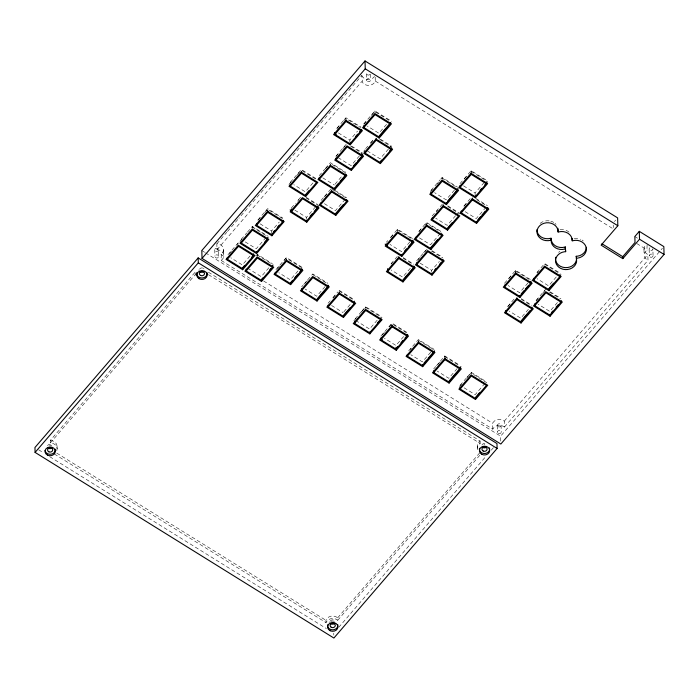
<?xml version="1.0" encoding="UTF-8"?>
<svg xmlns="http://www.w3.org/2000/svg" width="699" height="699" viewBox="0 0 699 699"><rect width="100%" height="100%" fill="white"/><g stroke="black" fill="none" stroke-linecap="round" stroke-linejoin="round"><path stroke-width="0.52" stroke-dasharray="3.5 2.62" d="M375.188 77.143L375.258 81.233A7.034 5.994 -1.6 0 1 369.273 85.348A7.034 5.994 -1.6 0 1 362.466 82.386L361.785 75.483L238.866 218.271M325.97 622.774L325.944 620.162A7.034 5.994 -1.6 0 1 337.634 617.759L337.748 620.266A7.034 5.994 -1.6 0 0 326.014 622.617L54.041 453.826M492.821 429.186L492.655 423.297L493.136 422.388A7.034 5.994 -1.6 0 1 503.385 420.518L504.25 421.191L504.416 427.089L503.551 426.416A7.034 5.994 -1.6 0 0 493.302 428.277L492.821 429.186L221.102 260.377L221.295 254.261A7.034 5.994 -1.6 0 0 223.331 247.962A7.034 5.994 -1.6 0 0 217.415 243.855L216.839 243.855L216.996 249.753L217.581 249.753A7.034 5.994 -1.6 0 1 223.497 253.851A7.034 5.994 -1.6 0 1 221.461 260.159L221.102 260.377M216.839 243.855L226.782 232.304M227.49 231.474L238.149 219.093M56.785 450.75A7.034 5.994 -1.6 0 0 51.263 442.983L50.337 442.921L50.267 440.466L195.204 272.112L195.484 272.732M50.337 442.921L195.274 274.567L195.204 272.112M216.996 249.753L361.951 81.381M227.961 254.751L238.403 242.623M241.19 239.39L246.756 232.916M247.455 232.103L252.33 226.441L267.42 235.816M257.896 219.975L267.647 208.652L282.737 218.027M290.207 182.439L301.348 169.499L316.437 178.874M336.866 128.249L345.918 117.738L361.007 127.113M229.403 253.51L231.448 251.133M236.891 244.807L238.254 243.226M239.923 241.286L241.968 238.909M257.966 220.325L260.692 217.162M264.772 212.417L267.499 209.254L284.1 219.565M288.949 184.344L293.03 179.599M297.119 174.855L299.836 171.683M336.918 128.625L338.954 126.248M343.725 120.709L345.769 118.341L360.518 127.506M250.015 256.044L242.352 264.938L230.81 257.765M266.031 237.442L256.28 248.765L244.737 241.592M271.649 232.811L271.596 230.967L279.259 222.072M291.378 207.996L295.555 203.147M298.333 199.905L301.819 195.86M312.96 182.92L305.297 191.823L293.763 184.65M319.225 175.641L324.799 169.167M325.489 168.363L330.365 162.701L345.455 172.076M335.939 156.227L346.381 144.099M349.919 141.897L349.867 140.053L357.521 131.159M363.795 123.872L374.935 110.931L390.025 120.307M297.599 201.19L298.962 199.608M325.454 168.843L327.499 166.467M336.036 156.55L338.08 154.173M342.842 148.634L345.568 145.471M363.891 124.195L365.935 121.818M371.379 115.492L374.786 111.534L391.379 121.853M255.878 255.956L257.267 254.34L272.357 263.715M306.52 219.215L306.468 217.372L316.21 206.048M321.086 200.386L323.873 197.153M324.572 196.34L330.837 189.062M335.013 184.213L342.676 175.309M359.382 155.903L351.029 165.602L338.604 157.887M360.081 155.091L362.169 152.662L351.518 146.047M365.656 148.616L367.744 146.196M370.522 142.954L374.009 138.918M386.538 124.352L378.884 133.256L367.342 126.082M324.572 196.768L326.616 194.392M363.69 151.325L365.053 149.743M370.496 143.417L373.222 140.254M268.879 267.761L261.216 276.655L248.792 268.94M275.93 269.657L286.372 257.529L301.461 266.904M277.372 268.407L279.417 266.039M284.178 260.5L286.223 258.132L302.824 268.442M345.227 199.25L335.485 210.574L323.943 203.4M388.399 149.097L380.046 158.804L367.622 151.08M389.098 148.293L391.187 145.864L379.644 138.69M297.984 270.95L290.321 279.845L278.779 272.671M301.645 286.878L303.034 285.253M303.733 284.449L312.785 273.929L327.875 283.305M305.14 283.235L307.866 280.072M325.087 286.546L316.734 296.254L305.192 289.08M328.049 303.279L330.138 300.858M332.925 297.617L337.8 291.955M332.916 298.062L335.634 294.899M386.416 242.212L387.805 240.596M390.592 237.363L394.07 233.317M394.769 232.505L397.556 229.272L412.646 238.647M430.977 190.443L440.029 179.931M440.728 179.119L442.118 177.502L457.207 186.878M390.601 237.782L393.319 234.619M430.392 191.552L432.436 189.184M437.207 183.645L438.57 182.063M343.838 311.85L352.89 301.33M391.064 263.724L397.329 256.437M409.859 241.88L401.506 251.588L389.963 244.414M418.911 231.369L426.573 222.465L441.663 231.841M432.139 216L442.589 203.863M454.429 190.119L446.067 199.818L434.533 192.653M459.994 183.645L463.481 179.599M464.171 178.795L471.135 170.705L486.224 180.08M391.082 264.126L392.445 262.544M418.937 231.771L420.973 229.403M425.062 224.659L426.425 223.077L441.183 232.243M436.325 211.57L437.688 209.988M464.18 179.215L466.906 176.052M355.153 318.884L361.418 311.597M362.117 310.793L365.603 306.747L380.693 316.123M353.877 320.797L356.604 317.634M361.366 312.095L365.455 307.35L382.047 317.661M410.33 268.241L402.668 277.136L391.125 269.971M416.595 260.963L422.86 253.685M423.559 252.872L427.037 248.827M440.274 233.466L430.523 244.79L418.981 237.616M455.591 215.668L447.238 225.375L435.695 218.202M456.29 214.855L458.378 212.435L446.836 205.261M463.944 205.96L470.908 197.869M475.137 194.864L475.084 193.02L484.835 181.696M418.054 259.696L420.099 257.328M424.861 251.789L427.587 248.626M463.979 206.354L466.705 203.191M377.207 320.168L369.553 329.063L357.119 321.348M431.737 272.182L431.685 270.338L439.348 261.443M485.997 207.245L476.255 218.569L464.713 211.404M380.868 336.097L392.008 323.156L407.098 332.532M382.327 334.83L384.371 332.462M389.133 326.922L391.859 323.759L406.617 332.925M403.62 336.577L395.957 345.472L384.415 338.299M408.67 350.889L418.421 339.565L433.511 348.941L431.423 351.361M410.095 349.657L411.458 348.076M430.724 352.174L422.371 361.881L410.829 354.708M504.495 283.296L507.981 279.251M508.671 278.447L515.635 270.356L530.724 279.731L528.636 282.16M508.68 278.866L511.406 275.703M433.686 368.915L435.774 366.486M436.473 365.673L444.826 355.966L459.916 365.341M437.871 364.485L440.597 361.322M507.754 306.424L515.408 297.521M527.946 282.964L519.584 292.671L508.051 285.498M536.998 272.453L544.652 263.549L559.742 272.925M507.797 306.791L510.523 303.628M537.015 272.855L538.379 271.273M457.137 368.583L448.775 378.29L437.233 371.117M460.099 385.315L466.364 378.037M467.063 377.233L471.24 372.375L486.329 381.75M459.514 386.425L461.558 384.048M467.002 377.722L468.365 376.141M469.046 375.354L471.091 372.978L486.766 382.72M528.409 309.325L520.755 318.22L509.213 311.055M536.072 300.43L545.823 289.106M556.264 276.97L548.601 285.874L537.068 278.7M536.142 300.78L538.178 298.412M542.948 292.872L544.993 290.496M614.43 221.574L615.705 220.098M484.931 383.367L475.189 394.69L460.982 385.865M557.426 302.527L549.772 311.422L538.23 304.248M504.25 421.191L647.833 254.41L646.977 253.99A7.034 5.994 -1.6 0 1 645.928 244.93M337.678 617.811L480.536 451.869M337.748 620.266L479.898 455.145M504.416 427.089L647.999 260.308L647.833 254.41M500.746 441.095L500.615 436.185L662.407 248.232M338.718 627.361L486.321 455.905M491.292 450.139L493.424 447.666M208.398 272.208L480.082 440.999L479.313 441.593A7.034 5.994 -1.6 0 0 477.793 447.736M480.082 440.999L480.152 443.454L479.383 444.048A7.034 5.994 -1.6 0 0 477.863 450.191M647.099 245.104L646.924 250.198A7.034 5.994 -1.6 0 0 647.143 259.888L647.999 260.308M50.267 440.466L51.193 440.527A7.034 5.994 -1.6 0 1 56.715 448.295M634.849 236.533L637.471 238.158M375.302 81.075L613.32 228.949L613.215 225.017M636.763 243.514L647.239 250.024M470.986 171.307L487.587 181.618M463.551 185.847L475.084 193.02M475.853 198.464L487.395 205.628M379.636 139.381L391.623 146.834M441.969 178.105L458.57 188.424M476.762 199.722L486.906 206.03M338.325 132.88L349.867 140.053M544.504 264.152L561.105 274.471M350.618 146.187L362.606 153.631M447.744 206.528L459.732 213.973M550.262 291.859L560.913 298.482M515.486 270.959L531.161 280.701M549.362 291.999L560.423 298.875M332.06 164.448L345.9 173.046M521.244 298.665L531.895 305.28M521.262 299.373L531.406 305.681M322.781 177.852L334.314 185.017M335.083 190.46L346.625 197.625M432.174 250.784L442.825 257.398M302.125 170.678L316.883 179.844M332.305 189.429L347.062 198.595M397.408 229.875L413.083 239.617M431.274 250.915L442.345 257.791M420.143 263.173L431.685 270.338M306.066 197.258L317.608 204.431M403.157 257.582L413.808 264.196M306.057 197.948L318.962 205.969M403.183 258.289L413.327 264.598M294.926 210.198L306.468 217.372M260.054 223.794L271.596 230.967M252.182 227.044L268.783 237.363M339.19 290.338L354.279 299.714M312.636 274.541L326.468 283.13M339.041 290.941L354.716 300.684M418.273 340.168L434.865 350.479M444.678 356.569L461.279 366.888M257.118 254.943L273.72 265.262M331.597 305.489L343.139 312.654M220.936 254.48L225.576 257.363M263.602 280.989L492.655 423.297M201.81 250.548L204.589 252.269M205.515 252.846L500.615 436.185M208.468 274.663L480.152 443.454M56.75 453.101L325.9 620.31M38.646 449.798L43.277 452.672M49.751 456.692L326.354 628.541M361.785 75.483L362.309 76.488A7.034 5.994 -1.6 0 0 374.489 76.479M195.274 274.567L195.554 275.188M653.058 255.511L652.866 248.879A1.879 1.599 -1.6 0 1 650.227 250.504A1.879 1.599 -1.6 0 1 649.913 247.752M649.135 249.211L649.319 255.843M643.971 249.22L644.137 255.109M515.635 270.356L515.687 272.199M501.061 425.123L501.244 431.755M497.347 425.63L497.531 432.262M471.135 170.705L471.187 172.548M477.391 445.892L477.452 448.347M471.24 372.375L471.292 374.218M442.118 177.502L442.17 179.346M444.826 355.966L444.879 357.809M397.556 229.272L397.609 231.116M374.935 110.931L374.987 112.775M370.304 74.181L370.461 79.869M366.573 73.745L366.757 80.376M365.603 306.747L365.656 308.591M333.755 633.137L333.807 635.103M257.267 254.34L257.319 256.183M252.33 226.441L252.383 228.285M223.663 249.805L223.829 255.703M218.49 249.954A1.879 1.599 -1.6 0 1 215.537 251.124A1.879 1.599 -1.6 0 1 215.842 248.372A1.879 1.599 -1.6 0 1 218.49 249.954L218.682 256.585A1.879 1.599 -1.6 0 1 215.72 257.756A1.879 1.599 -1.6 0 1 216.035 255.004A1.879 1.599 -1.6 0 1 218.682 256.585M214.759 249.683L214.942 256.315M57.073 446.443L57.143 448.898M369.937 74.426A1.879 1.599 -1.6 0 1 367.307 74.784A1.879 1.599 -1.6 0 1 366.914 72.547M558.623 252.313A10.555 8.991 -1.6 0 1 559.89 251.395M574.211 238.455A10.555 8.991 -1.6 0 1 580.642 239.32M582.049 240.054A10.555 8.991 -1.6 0 1 583.298 240.972M560.056 229.674A10.555 8.991 -1.6 0 1 569.143 232.182M540.082 223.409A10.555 8.991 -1.6 0 1 549.213 220.875M550.821 221.207A10.555 8.991 -1.6 0 1 553.748 222.474M554.997 223.392A10.555 8.991 -1.6 0 1 556.063 224.466M330.216 621.219A2.578 2.193 -1.6 0 1 334.987 621.105M481.969 445.001A2.578 2.202 -1.6 0 1 486.521 444.381M199.765 268.827A2.578 2.193 -1.6 0 1 202.658 268.032M203.374 268.337A2.578 2.193 -1.6 0 1 203.942 268.827M47.593 445.77A2.578 2.193 -1.6 0 1 52.504 445.761M49.367 445.543A5.155 4.395 -1.6 0 1 51.77 445.709M198.647 270.163A5.199 4.421 -1.6 0 1 199.311 269.762M483.935 444.756A5.155 4.395 -1.6 0 1 484.748 444.721M329.098 622.337A5.155 4.395 -1.6 0 1 329.718 621.892M331.16 621.262A5.155 4.395 -1.6 0 1 334.349 621.262M498.09 426.67A1.879 1.599 -1.6 0 0 501.069 425.542A1.879 1.599 -1.6 0 0 498.457 423.917A1.879 1.599 -1.6 0 0 498.09 426.67M498.273 433.301A1.879 1.599 -1.6 0 0 501.253 432.174A1.879 1.599 -1.6 0 0 498.64 430.549A1.879 1.599 -1.6 0 0 498.273 433.301M367.491 81.416A1.879 1.599 -1.6 0 0 370.47 80.289A1.879 1.599 -1.6 0 0 367.857 78.664A1.879 1.599 -1.6 0 0 367.491 81.416M649.991 256.917A1.879 1.599 -1.6 0 0 653.041 255.93A1.879 1.599 -1.6 0 0 650.533 254.183A1.879 1.599 -1.6 0 0 649.991 256.917"/><path stroke-width="1.05" d="M536.928 229.77A10.555 8.991 -1.6 0 0 550.663 238.298L551.083 238.56A10.555 8.991 -1.6 0 0 564.818 247.088L565.273 246.93L565.657 251.666L564.512 251.745A10.555 8.991 -1.6 0 0 555.653 262.046A10.555 8.991 -1.6 0 0 567.658 269.499A10.555 8.991 -1.6 0 0 576.518 259.207L576.203 256.288L577.348 256.21A10.555 8.991 -1.6 0 0 586.33 247.324M551.127 238.141L551.135 240.526A10.555 8.991 -1.6 0 0 564.871 249.054L565.325 248.896M576.256 258.254L577.4 258.176A10.555 8.991 -1.6 0 0 586.111 247.193A10.555 8.991 -1.6 0 0 572.647 240.753L572.236 240.5A10.555 8.991 -1.6 0 0 558.501 231.963L558.09 231.71A10.555 8.991 -1.6 0 0 546.513 222.78A10.555 8.991 -1.6 0 0 537.199 233.606A10.555 8.991 -1.6 0 0 550.725 240.264L551.179 240.107M565.273 246.93L565.657 251.666M572.193 240.919L572.184 238.534M365.027 60.953L201.81 250.548L202.028 258.403L500.834 444.04L664.05 254.445L663.832 246.59L639.305 231.352L634.849 236.533L635.015 242.422L622.757 256.664L622.818 258.63L601.123 245.148L617.837 225.733L617.61 217.878L365.027 60.953L365.245 68.817L202.028 258.403M198.167 257.905L34.95 447.5L35.09 452.41L333.886 638.047L497.103 448.452L496.972 443.542L198.167 257.905L198.306 262.815L35.09 452.41M227.367 259.25L238.508 246.31L253.597 255.685L242.457 268.626L227.367 259.25L227.315 257.407M241.295 243.069L252.435 230.128L267.525 239.504L256.384 252.444L241.295 243.069L241.242 241.225M267.752 212.339L282.842 221.714L271.701 234.654L256.612 225.279L267.752 212.339L267.7 210.495M301.452 173.186L316.542 182.561L305.402 195.502L290.312 186.126L301.452 173.186L301.4 171.342M346.014 121.416L361.112 130.792L349.972 143.741L334.873 134.365L346.014 121.416L345.97 119.581M244.641 265.402L242.597 267.769L242.649 269.735L226.057 259.425L238.307 245.192L254.908 255.502L242.649 269.735M251.448 257.494L253.492 255.118M264.694 242.107L266.738 239.731M273.204 232.217L274.567 230.635M277.293 227.472L279.329 225.104M282.055 221.941L283.418 220.36M308.949 190.696L305.542 194.654L305.603 196.62L289.002 186.31L301.252 172.068L317.853 182.387L305.603 196.62M355.555 136.558L357.6 134.191M359.644 131.814L361.689 129.446M291.474 211.683L302.615 198.743L317.713 208.119L306.564 221.059L291.474 211.683L291.396 208.914M345.507 173.92L345.559 175.764L334.419 188.704L319.329 179.328L330.47 166.388L330.417 164.545M336.044 159.914L347.185 146.973L362.274 156.349L351.134 169.289L336.044 159.914L335.992 158.07M363.891 127.559L375.031 114.619L390.129 123.994L378.989 136.934L363.891 127.559L363.838 125.715M256.577 253.562L268.835 239.329L252.234 229.01L239.975 243.252L256.577 253.562L256.524 251.596M271.902 235.764L284.152 221.531L267.551 211.22L255.301 225.454L271.902 235.764L271.841 233.798M350.164 144.85L362.423 130.617L345.822 120.307L333.563 134.54L350.164 144.85L350.112 142.884M246.231 270.967L257.372 258.027L272.461 267.402L261.321 280.343L246.231 270.967L246.179 269.124M310.111 216.253L312.156 213.877M314.201 211.509L318.281 206.764M335.922 186.275L338.648 183.112M340.011 181.522L346.136 174.409M353.318 166.065L356.044 162.902M357.399 161.32L362.851 154.995M390.706 122.64L379.129 136.087L379.181 138.053L362.58 127.742L374.839 113.5L391.44 123.819L379.181 138.053M346.678 199.468L346.73 201.312L335.581 214.252L320.492 204.877L331.632 191.937L331.588 190.093M391.239 147.707L391.291 149.551L380.151 162.491L365.061 153.116L376.202 140.176L376.149 138.332M306.765 222.168L319.024 207.935L302.422 197.625L290.164 211.858L306.765 222.168L306.712 220.202M334.62 189.822L346.87 175.58L330.278 165.27L318.019 179.503L334.62 189.822L334.559 187.856M351.326 170.407L363.585 156.174L346.984 145.855L334.734 160.088L351.326 170.407L351.274 168.442M262.824 277.914L261.461 279.495L261.513 281.461L244.921 271.142L257.171 256.909L273.772 267.219L261.513 281.461M269.631 270.006L270.994 268.425M301.514 268.748L301.566 270.583L290.426 283.532L275.336 274.157L286.476 261.208L286.424 259.364M343.218 204.702L335.73 213.405L335.782 215.371L319.181 205.06L331.44 190.818L348.041 201.137L335.782 215.371M381.654 160.054L380.291 161.635L380.343 163.601L363.751 153.291L376.001 139.057L392.602 149.368L380.343 163.601M389.824 150.565L391.868 148.197M292.61 280.308L290.566 282.676L290.627 284.642L274.025 274.331L286.275 260.098L302.877 270.408L290.627 284.642M294.655 277.931L298.054 273.982M299.417 272.4L302.143 269.237M301.741 290.557L312.881 277.617L327.98 286.992L316.83 299.932L301.741 290.557L301.688 288.713M317.661 298.298L328.547 285.638M317.031 301.051L329.29 286.817L312.689 276.498L300.43 290.74L317.031 301.051L316.979 299.085M354.332 301.557L354.384 303.401L343.244 316.341L328.154 306.966L339.295 294.026L339.242 292.182M386.521 245.899L397.661 232.959L412.751 242.335L401.61 255.275L386.521 245.899L386.468 244.056M431.082 194.13L442.222 181.19L457.312 190.565L446.172 203.505L431.082 194.13L431.03 192.286M350.199 307.586L343.384 315.494L343.445 317.46L326.844 307.141L339.094 292.907L355.695 303.226L343.445 317.46M404.476 251.256L406.512 248.888M408.557 246.511L413.327 240.98M447.675 201.076L457.889 189.211M413.86 266.039L413.913 267.883L402.773 280.823L387.683 271.448L398.823 258.508L398.771 256.664M441.716 233.684L441.768 235.528L430.628 248.468L415.538 239.093L426.678 226.153L426.626 224.309M443.384 206.738L458.474 216.113L447.334 229.062L432.244 219.687L443.384 206.738L443.332 204.903M486.277 181.923L486.329 183.767L475.189 196.707L460.099 187.332L471.24 174.392L471.187 172.548M401.803 256.384L414.061 242.151L397.46 231.841L385.201 246.074L401.803 256.384L401.75 254.427M446.373 204.624L458.623 190.39L442.021 180.071L429.771 194.313L446.373 204.624L446.312 202.658M354.559 323.375L365.699 310.435L380.798 319.81L369.649 332.75L354.559 323.375L354.507 321.531M414.49 266.529L402.912 279.976L402.974 281.942L386.372 271.631L398.622 257.389L415.223 267.708L402.974 281.942M437.574 239.713L430.767 247.621L430.82 249.587L414.219 239.276L426.477 225.034L443.079 235.353L430.82 249.587M452.244 222.675L447.482 228.206L447.535 230.172L430.933 219.862L443.192 205.628L459.793 215.939L447.535 230.172M480.099 190.32L481.462 188.739M484.861 184.781L486.906 182.413M416.7 264.65L427.84 251.71L442.93 261.085L431.79 274.025L416.7 264.65L416.648 262.807M487.448 207.472L487.491 209.316L476.351 222.256L461.261 212.88L472.402 199.94L472.349 198.097M475.39 197.817L487.64 183.584L471.039 173.273L458.789 187.507L475.39 197.817L475.329 195.86M377.285 323.2L379.33 320.824M369.85 333.869L382.108 319.626L365.507 309.316L353.248 323.55L369.85 333.869L369.797 331.903M434.656 270.015L436.019 268.433M439.418 264.475L441.462 262.099M477.863 219.827L480.58 216.664M481.943 215.082L485.351 211.124M486.714 209.543L488.068 207.961M431.991 275.144L444.241 260.902L427.639 250.592L415.389 264.825L431.991 275.144L431.93 273.178M476.552 223.374L488.811 209.141L472.209 198.822L459.951 213.064L476.552 223.374L476.5 221.408M407.15 334.375L407.202 336.219L396.062 349.159L380.972 339.784L392.113 326.844L392.06 325M397.565 346.721L396.202 348.303L396.263 350.269L379.662 339.959L391.912 325.725L408.513 336.036L396.263 350.269M400.973 342.772L403.017 340.396M405.053 338.028L407.779 334.865M418.518 343.244L433.616 352.619L422.476 365.56L407.377 356.184L418.518 343.244L418.474 341.4M423.978 363.131L426.696 359.968M428.059 358.386L434.193 351.274M422.668 366.678L434.927 352.445L418.325 342.134L406.067 356.368L422.668 366.678L422.615 364.712M530.777 281.575L530.829 283.418L519.689 296.359L504.599 286.983L515.74 274.043L515.687 272.199M459.968 367.185L460.021 369.028L448.88 381.969L433.791 372.593L444.931 359.653L444.879 357.809M521.192 293.921L523.918 290.758M525.281 289.176L528.68 285.227M530.043 283.645L531.406 282.064M531.948 307.123L531.991 308.967L520.851 321.907L505.761 312.532L516.902 299.591L516.849 297.748M533.617 280.177L544.757 267.236L559.847 276.612L548.706 289.552L533.617 280.177L533.564 278.333M519.89 297.468L532.14 283.235L515.539 272.925L503.289 287.158L519.89 297.468L519.829 295.502M460.597 367.674L449.02 381.121L449.081 383.087L432.48 372.777L444.73 358.535L461.331 368.854L449.081 383.087M460.195 389.002L471.336 376.062L486.434 385.437L475.294 398.378L460.195 389.002L460.143 387.159M529.851 310.775L521 321.059L521.052 323.025L504.451 312.715L516.71 298.473L533.311 308.792L521.052 323.025M553.617 283.165L548.846 288.704L548.907 290.67L532.306 280.36L544.556 266.118L561.157 276.437L548.907 290.67M534.779 305.734L545.919 292.794L561.009 302.169L549.868 315.109L534.779 305.734L534.726 303.89M479.514 392.786L475.434 397.53L475.486 399.496L458.885 389.177L471.143 374.944L487.745 385.263L475.486 399.496M551.38 312.671L552.734 311.09M556.142 307.141L558.186 304.764M560.231 302.396L561.585 300.815M550.069 316.219L562.328 301.985L545.727 291.675L533.468 305.909L550.069 316.219L550.017 314.262M622.818 258.63L639.524 239.215L639.305 231.352M572.14 238.953L572.595 238.787M365.245 68.817L617.837 225.733M639.524 239.215L664.05 254.445M601.97 243.741L622.757 256.664M471.24 174.392L486.329 183.767M376.202 140.176L391.291 149.551M472.402 199.94L487.491 209.316M334.437 133.151L336.28 134.295M515.74 274.043L530.829 283.418M330.47 166.388L345.559 175.764M426.678 226.153L441.768 235.528M516.902 299.591L531.991 308.967M331.632 191.937L346.73 201.312M385.149 244.108L386.993 245.253M398.823 258.508L413.913 267.883M290.111 209.892L291.955 211.037M286.476 261.208L301.566 270.583M339.295 294.026L354.384 303.401M392.113 326.844L407.202 336.219M444.931 359.653L460.021 369.028M380.527 338.569L382.37 339.714M198.306 262.815L497.103 448.452M576.203 256.288L576.465 257.241M559.794 274.768L559.847 276.612M558.047 232.129L558.038 229.744A10.555 8.991 -1.6 0 0 557.916 228.337M505.709 310.688L505.761 312.532M504.547 285.14L504.599 286.983M461.209 211.037L461.261 212.88M460.047 185.488L460.099 187.332M457.26 188.721L457.312 190.565M442.878 259.242L442.93 261.085M432.192 217.843L432.244 219.687M433.738 370.75L433.791 372.593M415.486 237.249L415.538 239.093M412.698 240.491L412.751 242.335M407.325 354.349L407.377 356.184M396.01 347.316L396.062 349.159M387.604 268.687L387.683 271.448M380.745 317.966L380.798 319.81M380.92 337.94L380.972 339.784M365.009 151.272L365.061 153.116M362.222 154.505L362.274 156.349M334.821 132.522L334.873 134.365M327.927 285.148L327.98 286.992M328.102 305.122L328.154 306.966M320.439 203.033L320.492 204.877M319.277 177.485L319.329 179.328M317.661 206.275L317.713 208.119M290.26 184.283L290.312 186.126M275.284 272.313L275.336 274.157M272.409 265.559L272.461 267.402M267.472 237.66L267.525 239.504M256.559 223.435L256.612 225.279M253.545 253.842L253.597 255.685M576.579 258.647A10.555 8.991 -1.6 0 1 565.124 267.621A10.555 8.991 -1.6 0 1 555.618 257.267M334.699 623.29A2.578 2.193 -1.6 0 1 330.601 623.386M486.495 446.967A2.578 2.202 -1.6 0 1 482.319 446.967M203.916 271.404A2.578 2.193 -1.6 0 1 199.739 271.413M52.119 447.736A2.578 2.193 -1.6 0 1 47.943 447.744M55.238 449.195A5.155 4.395 -1.6 0 1 50.905 454.228A5.155 4.395 -1.6 0 1 45.033 450.584M207.009 272.575A5.199 4.421 -1.6 0 1 202.64 277.94A5.199 4.421 -1.6 0 1 196.751 273.851M196.768 273.16A5.199 4.421 -1.6 0 1 196.908 272.479M489.667 449.274A5.155 4.395 -1.6 0 1 483.874 453.485A5.155 4.395 -1.6 0 1 479.462 448.269M489.483 447.91A5.155 4.395 -1.6 0 1 489.641 448.583M337.818 624.749A5.155 4.395 -1.6 0 1 332.68 629.834A5.155 4.395 -1.6 0 1 327.63 624.766M47.567 455.171A5.155 4.395 -1.6 0 0 55.335 451.353A5.155 4.395 -1.6 0 0 47.637 447.561A5.155 4.395 -1.6 0 0 47.567 455.171M198.944 278.648A5.199 4.421 -1.6 0 0 207.149 275.432A5.199 4.421 -1.6 0 0 199.835 271.02A5.199 4.421 -1.6 0 0 198.944 278.648M481.777 454.315A5.155 4.395 -1.6 0 0 489.711 450.75A5.155 4.395 -1.6 0 0 482.179 446.705A5.155 4.395 -1.6 0 0 481.777 454.315M330.146 630.725A5.155 4.395 -1.6 0 0 337.914 626.916A5.155 4.395 -1.6 0 0 330.216 623.115A5.155 4.395 -1.6 0 0 330.146 630.725M331.186 627.221A2.578 2.193 -1.6 0 0 335.275 625.666A2.578 2.193 -1.6 0 0 331.684 623.438A2.578 2.193 -1.6 0 0 331.186 627.221M483.21 451.021A2.578 2.202 -1.6 0 0 487.098 449.116A2.578 2.202 -1.6 0 0 483.245 447.211A2.578 2.202 -1.6 0 0 483.21 451.021M200.63 275.458A2.578 2.193 -1.6 0 0 204.519 273.554A2.578 2.193 -1.6 0 0 200.665 271.658A2.578 2.193 -1.6 0 0 200.63 275.458M48.834 451.79A2.578 2.193 -1.6 0 0 52.713 449.885A2.578 2.193 -1.6 0 0 48.869 447.989A2.578 2.193 -1.6 0 0 48.834 451.79"/></g></svg>
